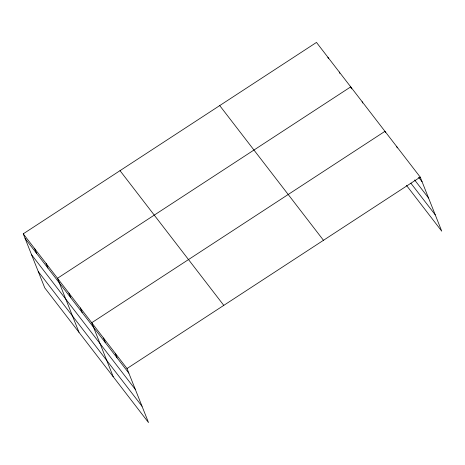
<?xml version="1.0" encoding="UTF-8"?>
<svg xmlns="http://www.w3.org/2000/svg" width="465" height="465" viewBox="0 0 465 465"><rect width="100%" height="100%" fill="white"/><g stroke="black" fill="none" stroke-linecap="round" stroke-linejoin="round"><path stroke-width="0.7" d="M23.25 233.825L127.015 368.536L148.521 422.575L44.756 287.87L23.25 233.825L316.479 42.425L420.244 177.13L441.75 231.175L406.468 185.372M127.015 368.536L420.244 177.13M418.593 177.217L422.075 181.739M414.629 179.955L428.567 198.049M410.868 183.193L435.257 214.859M219.713 105.584L323.477 240.295M120.017 170.661L223.781 305.371M25.081 238.435L128.846 373.139M31.574 254.744L135.338 389.455M38.264 271.554L142.028 406.265M396.726 146.597L397.25 147.917M385.491 132.647L384.962 131.333L91.733 322.733L113.239 376.778M362.136 101.696L362.659 103.009M351.505 88.85L350.72 86.879L57.491 278.279L78.998 332.324M339.311 72.058L339.834 73.377M327.895 57.242L328.418 58.555M115.256 353.266L117.087 357.876M103.492 338.003L105.328 342.606M80.317 307.917L82.154 312.521M68.907 293.095L70.738 297.705M46.076 263.463L47.912 268.067M34.666 248.641L36.497 253.251"/></g></svg>
